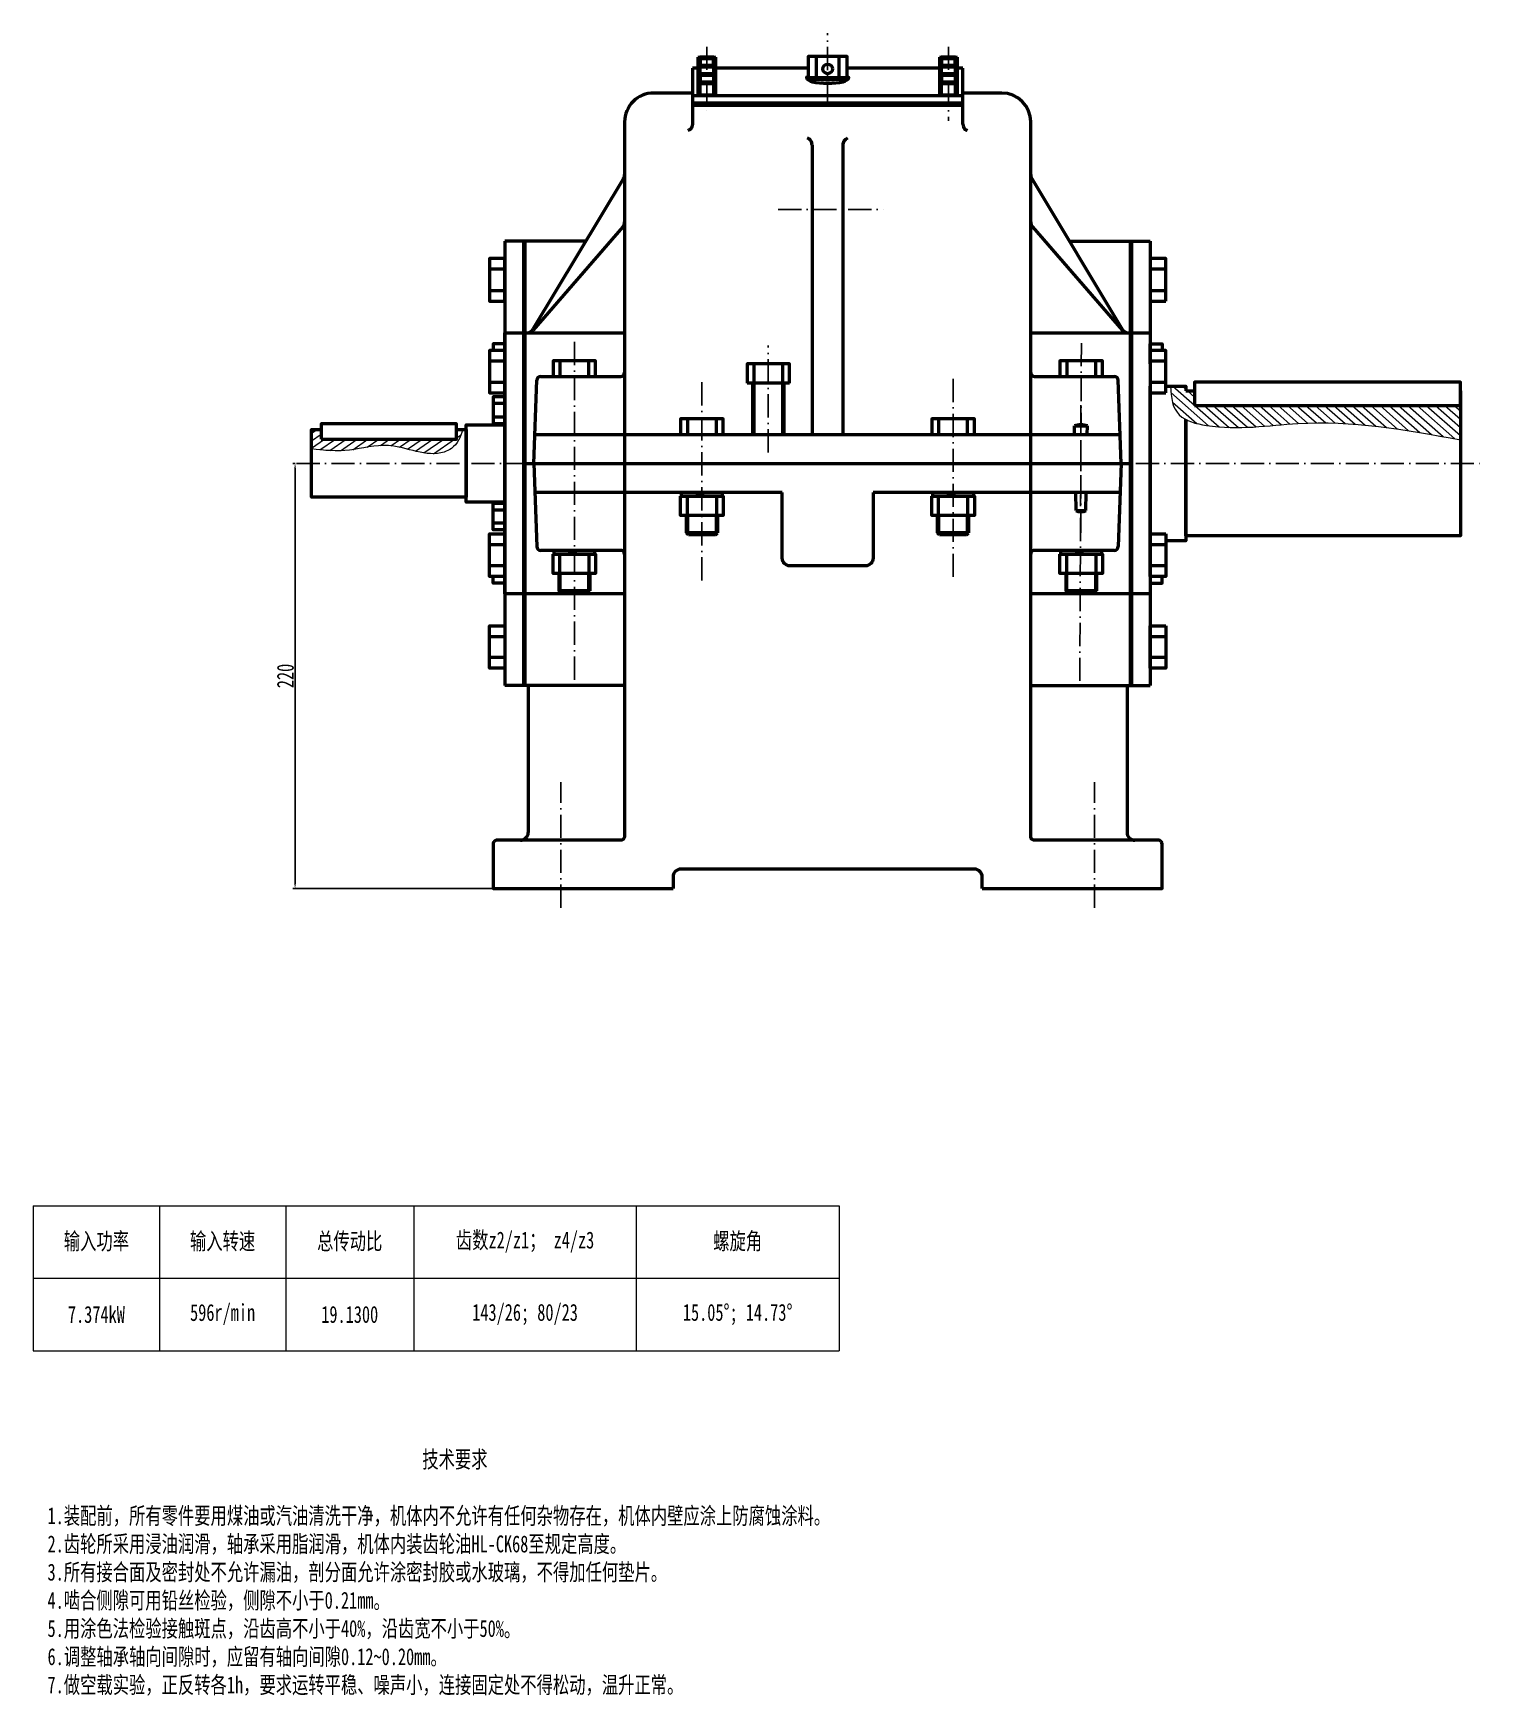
# Model space of a CAD drawing. Header units: millimetres. Extents: x -421 to 1277, y -203 to 960.
# Drawn here: x 528 to 1277, y 92 to 953 of the extents above; entities that cross this region are included whole.
import ezdxf

# ---------------------------------------------------------------- set-up
doc = ezdxf.new("R2010")
doc.units = ezdxf.units.MM
doc.linetypes.add('ACAD_ISO10W100', pattern=[18, 12, -3, 0, -3])
doc.layers.add('center line', color=7, linetype='ACAD_ISO10W100')
for name, color, linetype, lineweight in [('label', 7, 'Continuous', 18), ('normal', 7, 'Continuous', 18), ('outline', 7, 'Continuous', 50), ('SOLID', 7, 'Continuous', 100)]:
    doc.layers.add(name, color=color, linetype=linetype, lineweight=lineweight)
doc.styles.get("Standard").update_dxf_attribs({"font": '', "width": 0.707})
doc.styles.get('Standard').set_extended_font_data('SimSun')
doc.dimstyles.new('ISO-25', dxfattribs={"dimtxt": 2.5, "dimasz": 2.5, "dimexe": 1.25, "dimexo": 0.625, "dimtad": 1, "dimtxsty": 'Standard', "dimcen": 2.5, "dimadec": 0, "dimazin": 0, "dimtfac": 1, "dimtmove": 0, "dimatfit": 3, "dimfxl": 1, "dimarcsym": 0})

# ---------------------------------------------------------------- blocks, each defined once
blk = doc.blocks.new('*D33')
at = {"layer": 'Defpoints', "color": 0, "transparency": 16777216}
for p in [(664.34, 730), (663.62, 510), (766.14, 510)]:
    blk.add_point(p, dxfattribs=at)
at = {"layer": 'label', "color": 0, "lineweight": -2, "transparency": 16777216}
for p, q in [((663.71, 730), (662.37, 730)), ((663.62, 727.5), (663.62, 512.5)), ((765.52, 510), (662.37, 510))]:
    blk.add_line(p, q, dxfattribs=at)
at = {"layer": 'label', "color": 0, "transparency": 16777216}
for points in [[(663.2, 727.5), (664.03, 727.5), (663.62, 730)], [(663.2, 512.5), (664.03, 512.5), (663.62, 510)]]:
    blk.add_solid(points, dxfattribs=at)
at = {"layer": 'label', "color": 0, "transparency": 16777216, "insert": (658.62, 620), "char_height": 8.75, "attachment_point": 5, "rotation": 90}
blk.add_mtext('220', dxfattribs=at)
blk = doc.blocks.new('_Dot')
at = {"color": 0, "linetype": 'ByBlock', "lineweight": -2}
blk.add_line((-0.5, 0), (-1, 0), dxfattribs=at)
at = {"color": 0, "linetype": 'ByBlock', "const_width": 0.5}
blk.add_lwpolyline([(-0.25, 0, 1), (0.25, 0, 1)], format="xyb", close=True, dxfattribs=at)

msp = doc.modelspace()

# ---------------------------------------------------------------- hatches: boundary and pattern name
at = {"layer": 'normal', "transparency": 33554687}
h = msp.add_hatch(dxfattribs=at)
h.set_pattern_fill('ANSI31', color=256, angle=359)
h.set_pattern_definition([(138.5116, (31.2814, 921.42), (-2.103337, -2.37836), [])])
edge = h.paths.add_edge_path()
edge.add_spline(control_points=[(1124.643, 752.645), (1127.702, 751.091), (1148.627, 746.375), (1194.394, 754.749), (1238.349, 747.649), (1266.643, 742.141)], knot_values=[26.2566861, 26.2566861, 26.2566861, 26.2566861, 36.8005298, 84.1761529, 168.9198053, 168.9198053, 168.9198053, 168.9198053], degree=3, periodic=0)
edge.add_line((1266.643, 742.141), (1266.643, 760))
edge.add_line((1266.643, 760), (1129.143, 760))
edge.add_line((1129.143, 760), (1129.143, 767.5))
edge.add_line((1129.143, 767.5), (1124.643, 767.5))
edge.add_line((1124.643, 767.5), (1124.643, 770))
edge.add_line((1124.643, 770), (1116.635, 770))
edge.add_spline(control_points=[(1116.635, 770), (1116.841, 763.975), (1117.956, 756.948), (1123.335, 753.31), (1124.643, 752.645)], knot_values=[5.5415419, 5.5415419, 5.5415419, 5.5415419, 21.7450009, 26.2566861, 26.2566861, 26.2566861, 26.2566861], degree=3, periodic=0)
h = msp.add_hatch(dxfattribs=at)
h.set_pattern_fill('ANSI31', color=256, angle=255)
h.set_pattern_definition([(34.5116, (31.2814, 921.42), (-1.79887, 2.616236), [])])
edge = h.paths.add_edge_path()
edge.add_spline(control_points=[(672.143, 737.49), (678.687, 736.644), (691.974, 735.646), (714.626, 742.646), (732.987, 731.995), (747.078, 738.737), (749.277, 743.511), (750.306, 747.5)], knot_values=[7.3749049, 7.3749049, 7.3749049, 7.3749049, 27.00309, 47.3013958, 76.3517914, 80.6299307, 92.3234488, 92.3234488, 92.3234488, 92.3234488], degree=3, periodic=0)
edge.add_line((750.306, 747.5), (747.143, 747.5))
edge.add_line((747.143, 747.5), (747.143, 742.5))
edge.add_line((747.143, 742.5), (677.143, 742.5))
edge.add_line((677.143, 742.5), (677.143, 747.5))
edge.add_line((677.143, 747.5), (672.143, 747.5))
edge.add_line((672.143, 747.5), (672.143, 737.49))

# ---------------------------------------------------------------- linework, layer by layer
at = {"layer": 'center line'}
for p, q in [((939.212, 915.451), (939.212, 952.603)), ((876.712, 945.633), (876.712, 911.172)), ((1001.712, 945.633), (1001.712, 907.322)), ((913.636, 861.331), (968.002, 861.331)), ((808.143, 618), (808.143, 793)), ((1069.697, 617.4), (1070.5, 792.398)), ((908.518, 735.71), (908.518, 791.052)), ((874.143, 669.473), (874.143, 773.528)), ((1004.143, 773.756), (1004.143, 670.396)), ((1070.282, 760.09), (1070.282, 694.059)), ((664.336, 730), (1276.682, 730)), ((801.143, 500), (801.143, 565)), ((1077.281, 500), (1077.281, 565))]:
    msp.add_line(p, q, dxfattribs=at)
at = {"layer": 'label'}
for p, q in [((528.108, 345.791), (945.095, 345.791)), ((528.108, 345.791), (528.108, 270.791)), ((593.457, 345.791), (593.457, 270.791)), ((658.736, 345.791), (658.736, 270.791)), ((725.044, 345.791), (725.044, 270.791)), ((840.202, 345.791), (840.202, 270.791)), ((945.095, 345.791), (945.095, 270.791)), ((528.108, 308.291), (945.095, 308.291)), ((528.108, 270.791), (945.095, 270.791))]:
    msp.add_line(p, q, dxfattribs=at)
at = {"layer": 'normal'}
for points in [[(901.518, 771.447), (901.518, 745)], [(915.518, 745), (915.518, 771.447)], [(867.143, 703), (867.143, 693), (881.143, 693), (881.143, 703)], [(997.143, 703), (997.143, 693), (1011.143, 693), (1011.143, 703)], [(801.143, 673), (801.143, 663), (815.143, 663), (815.143, 673)], [(1063.42, 673), (1063.42, 663), (1077.42, 663), (1077.42, 673)]]:
    msp.add_lwpolyline(points, dxfattribs=at)
for points, knots in [([(1116.635, 770), (1116.841, 763.975), (1118.523, 753.372), (1147.179, 746.11), (1194.394, 754.749), (1238.349, 747.649), (1266.643, 742.141)], [5.5415419, 5.5415419, 5.5415419, 5.5415419, 21.7450009, 36.8005298, 84.1761529, 168.9198053, 168.9198053, 168.9198053, 168.9198053]), ([(750.306, 747.5), (749.277, 743.511), (747.078, 738.737), (732.987, 731.995), (714.626, 742.646), (691.974, 735.646), (678.687, 736.644), (672.143, 737.49)], [7.3749049, 7.3749049, 7.3749049, 7.3749049, 19.068423, 23.3465624, 52.3969579, 72.6952637, 92.3234488, 92.3234488, 92.3234488, 92.3234488])]:
    msp.add_open_spline(points, degree=3, knots=knots, dxfattribs=at)
at = {"layer": 'outline'}
for p, q in [((872.212, 940.262), (873.212, 940.38)), ((872.212, 933.712), (872.212, 940.262)), ((873.212, 939.594), (872.212, 939.712)), ((873.212, 940.38), (880.212, 940.38)), ((873.212, 939.594), (880.212, 939.594)), ((873.212, 939.594), (873.212, 936.054)), ((880.212, 940.38), (881.212, 940.262)), ((880.212, 939.594), (881.212, 939.712)), ((880.212, 936.054), (880.212, 939.594)), ((881.212, 940.262), (881.212, 933.712)), ((997.212, 940.262), (998.212, 940.38)), ((997.212, 933.712), (997.212, 940.262)), ((998.212, 939.594), (997.212, 939.712)), ((998.212, 940.38), (1005.212, 940.38)), ((998.212, 939.594), (1005.212, 939.594)), ((998.212, 939.594), (998.212, 936.054)), ((1005.212, 940.38), (1006.212, 940.262)), ((1005.212, 939.594), (1006.212, 939.712)), ((1005.212, 936.054), (1005.212, 939.594)), ((1006.212, 940.262), (1006.212, 933.712)), ((869.213, 934.596), (869.212, 905.483)), ((872.212, 934.596), (869.213, 934.596)), ((872.212, 935.936), (873.212, 936.054)), ((872.212, 929.385), (872.212, 935.936)), ((873.212, 935.267), (872.212, 935.385)), ((872.212, 931.61), (873.212, 931.728)), ((872.212, 925.059), (872.212, 931.61)), ((873.212, 930.941), (872.212, 931.059)), ((873.212, 936.054), (880.212, 936.054)), ((873.212, 935.267), (880.212, 935.267)), ((873.212, 931.728), (873.212, 935.267)), ((873.212, 931.728), (880.212, 931.728)), ((873.212, 930.941), (880.212, 930.941)), ((873.212, 930.941), (873.212, 927.401)), ((880.212, 936.054), (881.212, 935.936)), ((880.212, 935.267), (881.212, 935.385)), ((880.212, 935.267), (880.212, 931.728)), ((880.212, 931.728), (881.212, 931.61)), ((880.212, 930.941), (881.212, 931.059)), ((880.212, 930.941), (880.212, 927.401)), ((881.212, 935.936), (881.212, 929.385)), ((929.116, 934.596), (881.212, 934.596)), ((881.212, 931.61), (881.212, 925.059)), ((997.212, 934.596), (949.292, 934.596)), ((997.212, 935.936), (998.212, 936.054)), ((997.212, 929.385), (997.212, 935.936)), ((998.212, 935.267), (997.212, 935.385)), ((997.212, 931.61), (998.212, 931.728)), ((997.212, 925.059), (997.212, 931.61)), ((998.212, 930.941), (997.212, 931.059)), ((998.212, 936.054), (1005.212, 936.054)), ((998.212, 935.267), (1005.212, 935.267)), ((998.212, 931.728), (998.212, 935.267)), ((998.212, 931.728), (1005.212, 931.728)), ((998.212, 930.941), (1005.212, 930.941)), ((998.212, 930.941), (998.212, 927.401)), ((1005.212, 936.054), (1006.212, 935.936)), ((1005.212, 935.267), (1006.212, 935.385)), ((1005.212, 935.267), (1005.212, 931.728)), ((1005.212, 931.728), (1006.212, 931.61)), ((1005.212, 930.941), (1006.212, 931.059)), ((1005.212, 930.941), (1005.212, 927.401)), ((1006.212, 935.936), (1006.212, 929.385)), ((1009.212, 934.596), (1006.212, 934.596)), ((1006.212, 931.61), (1006.212, 925.059)), ((1009.211, 905.483), (1009.212, 934.596)), ((872.212, 927.283), (873.212, 927.401)), ((872.212, 920.733), (872.212, 927.283)), ((873.212, 926.615), (872.212, 926.733)), ((873.212, 920.633), (872.212, 920.733)), ((873.212, 927.401), (880.212, 927.401)), ((873.212, 920.633), (873.212, 926.615)), ((873.212, 926.615), (880.212, 926.615)), ((880.212, 920.633), (873.212, 920.633)), ((880.212, 927.401), (881.212, 927.283)), ((880.212, 926.615), (881.212, 926.733)), ((880.212, 926.615), (880.212, 920.633)), ((881.212, 920.733), (880.212, 920.633)), ((881.212, 927.283), (881.212, 920.733)), ((997.212, 927.283), (998.212, 927.401)), ((997.212, 920.733), (997.212, 927.283)), ((998.212, 926.615), (997.212, 926.733)), ((998.212, 920.633), (997.212, 920.733)), ((998.212, 927.401), (1005.212, 927.401)), ((998.212, 920.633), (998.212, 926.615)), ((998.212, 926.615), (1005.212, 926.615)), ((1005.212, 920.633), (998.212, 920.633)), ((1005.212, 927.401), (1006.212, 927.283)), ((1005.212, 926.615), (1006.212, 926.733)), ((1005.212, 926.615), (1005.212, 920.633)), ((1006.212, 920.733), (1005.212, 920.633)), ((1006.212, 927.283), (1006.212, 920.733)), ((869.212, 920.437), (1009.211, 920.434)), ((1009.211, 916.449), (869.212, 916.452)), ((869.212, 915.452), (1009.211, 915.449)), ((833.573, 877.522), (786.731, 799.442)), ((1044.851, 877.522), (1091.694, 799.442)), ((833.164, 852.344), (786.762, 798.878)), ((1045.26, 852.344), (1091.663, 798.878)), ((772.143, 845), (772.143, 615)), ((814.062, 845), (772.143, 845)), ((782.143, 615), (782.143, 845)), ((1064.362, 845), (1106.143, 845)), ((1096.143, 845), (1096.143, 615)), ((1106.143, 845), (1106.143, 615)), ((787.143, 730), (788.647, 773.07)), ((919.518, 771.447), (897.518, 771.447)), ((1091.143, 730), (1089.639, 773.07)), ((1066.895, 749.37), (1073.67, 749.37)), ((1066.982, 745), (1066.895, 749.37)), ((1073.582, 745), (1073.67, 749.37)), ((782.143, 730), (1096.143, 730)), ((787.143, 730), (788.647, 686.93)), ((1091.143, 730), (1089.639, 686.93)), ((873.143, 715), (871.143, 713)), ((875.143, 715), (873.143, 713)), ((1003.143, 715), (1001.143, 713)), ((1005.143, 715), (1003.143, 713)), ((1067.77, 705.63), (1067.582, 715)), ((1072.795, 705.63), (1072.982, 715)), ((1067.77, 705.63), (1072.795, 705.63)), ((867.143, 693), (866.143, 694)), ((882.143, 694), (866.143, 694)), ((881.143, 693), (882.143, 694)), ((997.143, 693), (996.143, 694)), ((1012.143, 694), (996.143, 694)), ((1011.143, 693), (1012.143, 694)), ((807.143, 685), (805.143, 683)), ((809.143, 685), (807.143, 683)), ((1069.42, 685), (1067.42, 683)), ((1071.42, 685), (1069.42, 683)), ((801.143, 663), (800.143, 664)), ((816.143, 664), (800.143, 664)), ((815.143, 663), (816.143, 664)), ((1063.42, 663), (1062.42, 664)), ((1078.42, 664), (1062.42, 664)), ((1077.42, 663), (1078.42, 664)), ((834.006, 615), (772.143, 615)), ((784.281, 615), (784.281, 539)), ((1044.281, 615), (1106.143, 615)), ((1094.143, 615), (1094.143, 539))]:
    msp.add_line(p, q, dxfattribs=at)
for points in [[(929.124, 929.667), (949.3, 929.667), (949.283, 940.541), (929.107, 940.541)], [(933.286, 929.665), (945.108, 929.663), (945.106, 940.541), (933.283, 940.541)], [(772.143, 814.03), (772.143, 835.97), (764.143, 835.97), (764.143, 814.03)], [(1114.143, 814.03), (1114.143, 835.97), (1106.143, 835.97), (1106.143, 814.03)], [(772.143, 819.515), (772.143, 830.485), (764.143, 830.485), (764.143, 819.515)], [(1114.143, 819.515), (1114.143, 830.485), (1106.143, 830.485), (1106.143, 819.515)], [(772.143, 797.5), (834.143, 797.5), (834.143, 662.5), (772.143, 662.5)], [(1044.281, 797.5), (1106.143, 797.5), (1106.143, 662.5), (1044.281, 662.5)], [(772.143, 766.53), (772.143, 788.47), (764.143, 788.47), (764.143, 766.53)], [(1114.143, 766.53), (1114.143, 788.47), (1106.143, 788.47), (1106.143, 766.53)], [(1114.143, 772.015), (1114.143, 782.985), (1106.143, 782.985), (1106.143, 772.015)], [(1129.143, 760), (1266.643, 760), (1266.643, 772), (1129.143, 772)], [(772.143, 750.57), (772.143, 764.43), (766.143, 764.43), (766.143, 750.57)], [(772.143, 754.035), (772.143, 760.965), (766.143, 760.965), (766.143, 754.035)], [(677.143, 742.5), (747.143, 742.5), (747.143, 750.5), (677.143, 750.5)], [(772.143, 710), (752.143, 710), (752.143, 750), (772.143, 750)], [(772.143, 709.43), (772.143, 695.57), (766.143, 695.57), (766.143, 709.43)], [(772.143, 705.965), (772.143, 699.035), (766.143, 699.035), (766.143, 705.965)], [(772.143, 693.47), (772.143, 671.53), (764.143, 671.53), (764.143, 693.47)], [(1114.143, 693.47), (1114.143, 671.53), (1106.143, 671.53), (1106.143, 693.47)], [(772.143, 687.985), (772.143, 677.015), (764.143, 677.015), (764.143, 687.985)], [(1114.143, 687.985), (1114.143, 677.015), (1106.143, 677.015), (1106.143, 687.985)], [(772.143, 645.97), (772.143, 624.03), (764.143, 624.03), (764.143, 645.97)], [(1114.143, 645.97), (1114.143, 624.03), (1106.143, 624.03), (1106.143, 645.97)], [(772.143, 640.485), (772.143, 629.515), (764.143, 629.515), (764.143, 640.485)], [(1114.143, 640.485), (1114.143, 629.515), (1106.143, 629.515), (1106.143, 640.485)]]:
    msp.add_lwpolyline(points, close=True, dxfattribs=at)
for points in [[(929.124, 929.667), (929.124, 929.667), (949.3, 929.667)], [(940.223, 926.645), (938.2, 926.645)], [(1029.281, 921.68), (1009.211, 921.68)], [(931.212, 894.848), (931.212, 745), (947.212, 745), (947.212, 894.848)], [(772.143, 791.93), (766.143, 791.93), (766.143, 788.465)], [(1106.143, 781.535), (1106.143, 791.93), (1112.281, 791.93), (1112.281, 788.465)], [(772.143, 782.985), (764.143, 782.985), (764.143, 772.015), (772.143, 772.015), (772.143, 782.985)], [(772.143, 788.465), (766.143, 788.465)], [(772.143, 778.07), (772.143, 788.47)], [(772.143, 781.535), (772.143, 782.985)], [(819.143, 775), (819.143, 783), (797.143, 783), (797.143, 775)], [(815.643, 775), (815.643, 783), (800.643, 783), (800.643, 775)], [(1081.42, 775), (1081.42, 783), (1059.42, 783), (1059.42, 775)], [(1077.92, 775), (1077.92, 783), (1062.92, 783), (1062.92, 775)], [(790.646, 775), (832.143, 775)], [(834.143, 775), (834.143, 685)], [(919.518, 771.447), (919.518, 781.447), (897.518, 781.447), (897.518, 771.447)], [(916.018, 771.447), (916.018, 781.447), (901.018, 781.447), (901.018, 771.447)], [(1044.281, 685), (1044.281, 775)], [(1046.281, 775), (1087.641, 775)], [(900.518, 745), (900.518, 771.447)], [(916.518, 771.447), (916.518, 745)], [(1106.143, 690), (1106.143, 770)], [(1114.143, 770), (1124.643, 770), (1124.643, 767.5)], [(1266.643, 767.5), (1266.643, 692.5), (1124.643, 692.5), (1124.643, 752.645)], [(1124.643, 767.5), (1129.143, 767.5)], [(885.143, 745), (885.143, 753), (863.143, 753), (863.143, 745)], [(881.643, 745), (881.643, 753), (866.643, 753), (866.643, 745)], [(1015.143, 745), (1015.143, 753), (993.143, 753), (993.143, 745)], [(1011.643, 745), (1011.643, 753), (996.643, 753), (996.643, 745)], [(1124.643, 752.645), (1124.643, 690), (1114.143, 690)], [(747.143, 747.5), (752.143, 747.5), (752.143, 712.5), (672.143, 712.5), (672.143, 747.5), (677.143, 747.5)], [(787.667, 745), (1090.62, 745)], [(915.712, 715), (787.667, 715)], [(884.643, 715), (884.643, 713), (863.643, 713), (863.643, 715)], [(1090.62, 715), (962.712, 715)], [(1014.643, 715), (1014.643, 713), (993.643, 713), (993.643, 715)], [(866.143, 694), (866.143, 703)], [(882.143, 703), (882.143, 694)], [(996.143, 694), (996.143, 703)], [(1012.143, 703), (1012.143, 694)], [(881.143, 693), (867.143, 693)], [(1011.143, 693), (997.143, 693)], [(832.143, 685), (790.646, 685)], [(818.643, 685), (818.643, 683), (797.643, 683), (797.643, 685)], [(1087.641, 685), (1046.281, 685)], [(1080.92, 685), (1080.92, 683), (1059.92, 683), (1059.92, 685)], [(772.143, 668.07), (766.143, 668.07), (766.143, 671.535)], [(800.143, 673), (800.143, 664)], [(816.143, 673), (816.143, 664)], [(1062.42, 673), (1062.42, 664)], [(1078.42, 673), (1078.42, 664)], [(1106.143, 678.465), (1106.143, 668.07), (1112.281, 668.07), (1112.281, 671.535)], [(815.143, 663), (801.143, 663)], [(1077.42, 663), (1063.42, 663)]]:
    msp.add_lwpolyline(points, dxfattribs=at)
for points in [[(869.213, 921.68), (849.143, 921.68, 0.4142136), (834.143, 906.68), (834.143, 537, -0.4142136), (832.143, 535), (768.143, 535, 0.4142136), (766.143, 533), (766.143, 510), (859.212, 510)], [(1019.212, 510), (1112.281, 510), (1112.281, 533, 0.4142136), (1110.281, 535), (1046.281, 535, -0.4142136), (1044.281, 537), (1044.281, 906.68)], [(962.712, 715), (962.712, 681, -0.4142136), (958.712, 677), (919.712, 677, -0.4142136), (915.712, 681), (915.712, 715)], [(1019.212, 510), (1019.212, 516.021, 0.4142136), (1015.212, 520.021), (863.212, 520.021, 0.4142136), (859.212, 516.021), (859.212, 510)]]:
    msp.add_lwpolyline(points, format="xyb", dxfattribs=at)
at = {"layer": 'outline', "extrusion": (0, 0, -1)}
for points in [[(-863.143, 713), (-885.143, 713), (-885.143, 703), (-863.143, 703)], [(-866.643, 713), (-881.643, 713), (-881.643, 703), (-866.643, 703)], [(-993.143, 713), (-1015.143, 713), (-1015.143, 703), (-993.143, 703)], [(-996.643, 713), (-1011.643, 713), (-1011.643, 703), (-996.643, 703)], [(-797.143, 683), (-819.143, 683), (-819.143, 673), (-797.143, 673)], [(-800.643, 683), (-815.643, 683), (-815.643, 673), (-800.643, 673)], [(-1059.42, 683), (-1081.42, 683), (-1081.42, 673), (-1059.42, 673)], [(-1062.92, 683), (-1077.92, 683), (-1077.92, 673), (-1062.92, 673)]]:
    msp.add_lwpolyline(points, close=True, dxfattribs=at)
at = {"layer": 'outline'}
msp.add_circle((939.197, 934.164), 2.5, dxfattribs=at)
for centre, radius, start, end in [((1029.281, 906.68), 15, 0, 90), ((830.143, 879.58), 4, 329.039228, 0), ((1048.281, 879.58), 4, 180, 210.960772), ((830.143, 854.966), 4, 319.045729, 0), ((1048.281, 854.966), 4, 180, 220.954271), ((783.301, 801.5), 4, 270, 329.039228), ((783.741, 801.5), 4, 270, 319.045729), ((1094.684, 801.5), 4, 220.954271, 270), ((1095.124, 801.5), 4, 210.960772, 270), ((790.646, 773), 2, 90, 178), ((832.143, 777), 2, 270, 0), ((1046.281, 777), 2, 180, 270), ((1087.641, 773), 2, 2, 90), ((1070.282, 740.578), 9.422, 68.928628, 111.071372), ((1070.282, 710.325), 5.325, 241.848117, 298.151883), ((790.646, 687), 2, 182, 270), ((832.143, 683), 2, 0, 90), ((1046.281, 683), 2, 90, 180), ((1087.641, 687), 2, 270, 358), ((780.281, 539), 4, 270, 0), ((1098.143, 539), 4, 180, 270)]:
    msp.add_arc(centre, radius, start, end, dxfattribs=at)
for ratio, start_param, end_param in [(0.092938, 2.7317651, 6.693302), (0.2759239, 3.1415927, 6.2831853), (0.092938, 2.1396939, 2.1397236)]:
    msp.add_ellipse((939.212, 929.667), major_axis=(11, 0), ratio=ratio, start_param=start_param, end_param=end_param, dxfattribs=at)
for points in [[(869.212, 905.483), (868.418, 903.154), (866.794, 902.2)], [(1009.211, 905.483), (1010.005, 903.154), (1011.629, 902.2)], [(931.212, 894.848), (930.586, 896.934), (928.7, 898.516)], [(947.212, 894.848), (947.838, 896.934), (949.725, 898.516)]]:
    msp.add_spline(points, degree=3, dxfattribs=at)
at = {"layer": 'SOLID'}
for p, q in [((782.143, 845), (782.143, 615)), ((1096.143, 845), (1096.143, 615))]:
    msp.add_line(p, q, dxfattribs=at)

# ---------------------------------------------------------------- texts
at = {"layer": 'label', "char_height": 8.75, "attachment_point": 5}
for s, insert, width in [('输入功率', (560.782, 327.041), 57.84923), ('输入转速', (626.096, 327.041), 57.77877), ('总传动比', (691.89, 327.041), 58.80806), ('齿数z2/z1； z4/z3', (782.623, 327.041), 107.65832), ('螺旋角', (892.649, 327.041), 97.39287), ('7.374kW', (560.782, 289.541), 57.84923), ('596r/min', (626.096, 289.541), 57.77877), ('19.1300', (691.89, 289.541), 58.80806), ('143/26; 80/23', (782.623, 289.541), 107.65832), ('15.05%%D; 14.73%%D', (892.649, 289.541), 97.39287)]:
    msp.add_mtext(s, dxfattribs=dict(at, insert=insert, width=width))
at = {"layer": 'label', "insert": (535.501, 218.978), "char_height": 8.75, "attachment_point": 1}
msp.add_mtext_dynamic_manual_height_columns('\\pi193.95;技术要求\\P\\pi211.15;\\P\\pi0;{\\fNSimSun|b0|i0|c0|p49;1.\\fNSimSun|b0|i0|c134|p49;装配前，所有零件要用煤油或汽油清洗干净，机体内不允许有任何杂物存在，机体内壁应涂上防腐蚀涂料。\\P\\fNSimSun|b0|i0|c0|p49;2.\\fNSimSun|b0|i0|c134|p49;齿轮所采用浸油润滑，轴承采用脂润滑，机体内装齿轮油\\fNSimSun|b0|i0|c0|p49;HL-CK68\\fNSimSun|b0|i0|c134|p49;至规定高度。\\P\\fNSimSun|b0|i0|c0|p49;3.\\fNSimSun|b0|i0|c134|p49;所有接合面及密封处不允许漏油，剖分面允许涂密封胶或水玻璃，不得加任何垫片。\\P\\fNSimSun|b0|i0|c0|p49;4.\\fNSimSun|b0|i0|c134|p49;啮合侧隙可用铅丝检验，侧隙不小于\\fNSimSun|b0|i0|c0|p49;0.21mm\\fNSimSun|b0|i0|c134|p49;。\\P\\fNSimSun|b0|i0|c0|p49;5.\\fNSimSun|b0|i0|c134|p49;用涂色法检验接触斑点，沿齿高不小于\\fNSimSun|b0|i0|c0|p49;40%\\fNSimSun|b0|i0|c134|p49;，沿齿宽不小于\\fNSimSun|b0|i0|c0|p49;50%\\fNSimSun|b0|i0|c134|p49;。\\P\\fNSimSun|b0|i0|c0|p49;6.\\fNSimSun|b0|i0|c134|p49;调整轴承轴向间隙时，应留有轴向间隙\\fNSimSun|b0|i0|c0|p49;0.12~0.20mm\\fNSimSun|b0|i0|c134|p49;。\\P\\fNSimSun|b0|i0|c0|p49;7.\\fNSimSun|b0|i0|c134|p49;做空载实验，正反转各\\fNSimSun|b0|i0|c0|p49;1h\\fNSimSun|b0|i0|c134|p49;，要求运转平稳、噪声小，连接固定处不得松动，温升正常。}', width=422.29261, gutter_width=17.5, heights=[0], dxfattribs=at)

# ---------------------------------------------------------------- dimensions: what is measured, and where the dimension line sits
at = {"layer": 'label'}
dim = msp.add_linear_dim(base=(663.617, 510), p1=(664.336, 730), p2=(766.143, 510), angle=90, dimstyle='ISO-25', override={"dimtxt": 8.75, "dimdsep": 46, "dimldrblk": 'Dot'}, dxfattribs=at)
dim.commit()
dim.dimension.update_dxf_attribs({"geometry": '*D33', "text_midpoint": (658.617, 620)})

doc.saveas('drawing.dxf')
